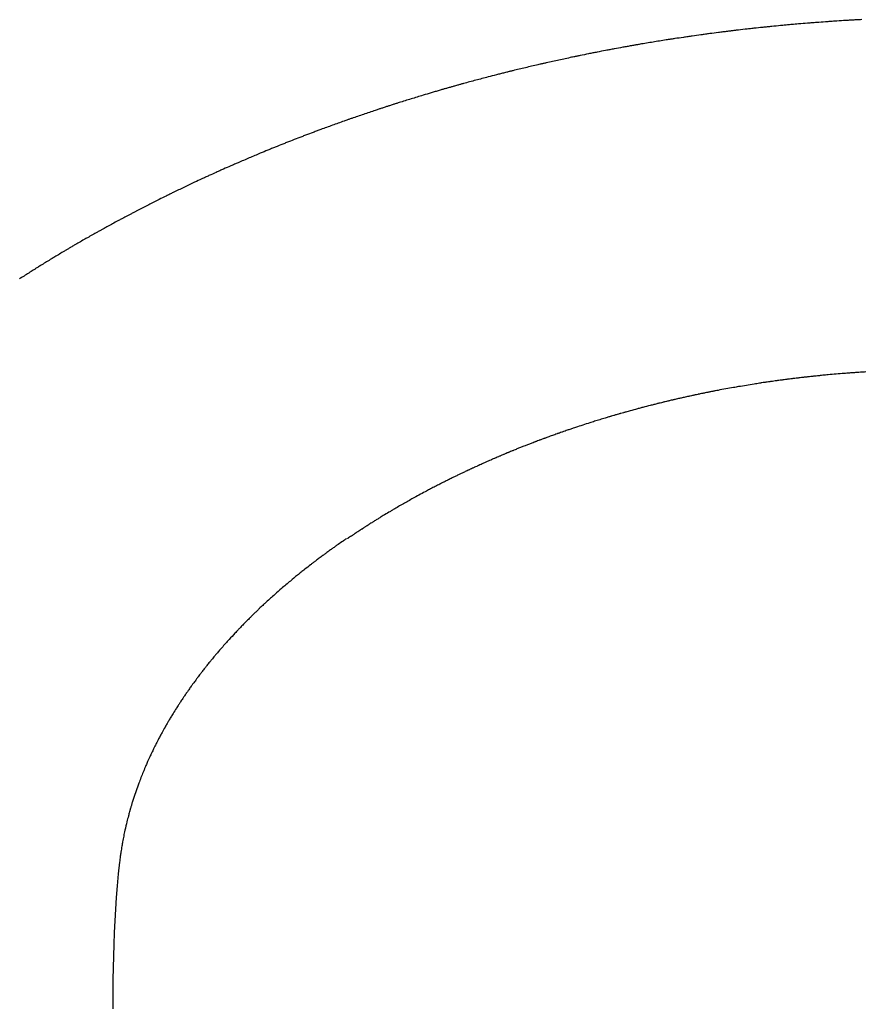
# Model space of a CAD drawing. Header units: millimetres. Extents: x 89860 to 502050, y -351975 to 882300.
# Drawn here: x 363012.168 to 363014.445, y -276683.94 to -276681.277 of the extents above; entities that cross this region are included whole.
import ezdxf

# ---------------------------------------------------------------- set-up
doc = ezdxf.new("R2010")
doc.units = ezdxf.units.MM
doc.header["$LTSCALE"] = 150
doc.layers.add('-----20 General Symbol', color=3, linetype='Continuous')
doc.layers.add('-----29 Cable Schedule', color=1, linetype='Continuous')

# ---------------------------------------------------------------- blocks, each defined once
blk = doc.blocks.new('A$C93139d4c')
at = {"layer": '-----20 General Symbol'}
for points, knots in [([(-30871.1508, -18762.5564), (-30871.1589, -18762.5569), (-30871.1671, -18762.5575), (-30871.1835, -18762.5585), (-30871.1916, -18762.559), (-30871.2161, -18762.5606), (-30871.2325, -18762.5616), (-30871.2488, -18762.5626)], [0, 0, 0, 0, 0.25, 0.25, 0.5, 0.5, 1, 1, 1, 1]), ([(-30871.1017, -18762.5541), (-30871.1057, -18762.5543), (-30871.1098, -18762.5545), (-30871.118, -18762.5549), (-30871.1221, -18762.555), (-30871.1303, -18762.5554), (-30871.1344, -18762.5556), (-30871.1426, -18762.556), (-30871.1467, -18762.5562), (-30871.1508, -18762.5564)], [0, 0, 0, 0, 0.25, 0.25, 0.5, 0.5, 0.75, 0.75, 1, 1, 1, 1]), ([(-30871.7818, -18762.6118), (-30871.7878, -18762.6126), (-30871.7937, -18762.6133), (-30871.8057, -18762.6147), (-30871.8117, -18762.6155), (-30871.8217, -18762.6167), (-30871.8256, -18762.6172), (-30871.8296, -18762.6176)], [0, 0, 0, 0, 0.375, 0.375, 0.75, 0.75, 1, 1, 1, 1]), ([(-30871.6857, -18762.601), (-30871.6937, -18762.6019), (-30871.7017, -18762.6028), (-30871.7177, -18762.6046), (-30871.7257, -18762.6055), (-30871.7497, -18762.6082), (-30871.7658, -18762.61), (-30871.7818, -18762.6118)], [0, 0, 0, 0, 0.25, 0.25, 0.5, 0.5, 1, 1, 1, 1]), ([(-30871.5893, -18762.591), (-30871.5973, -18762.5918), (-30871.6053, -18762.5926), (-30871.6214, -18762.5943), (-30871.6295, -18762.5951), (-30871.6536, -18762.5977), (-30871.6696, -18762.5993), (-30871.6857, -18762.601)], [0, 0, 0, 0, 0.25, 0.25, 0.5, 0.5, 1, 1, 1, 1]), ([(-30871.4925, -18762.5817), (-30871.5005, -18762.5824), (-30871.5086, -18762.5832), (-30871.5247, -18762.5848), (-30871.5328, -18762.5855), (-30871.557, -18762.5879), (-30871.5731, -18762.5894), (-30871.5893, -18762.591)], [0, 0, 0, 0, 0.25, 0.25, 0.5, 0.5, 1, 1, 1, 1]), ([(-30871.4439, -18762.5774), (-30871.45, -18762.5779), (-30871.4561, -18762.5785), (-30871.4682, -18762.5795), (-30871.4743, -18762.5801), (-30871.4844, -18762.5809), (-30871.4884, -18762.5813), (-30871.4925, -18762.5817)], [0, 0, 0, 0, 0.375, 0.375, 0.75, 0.75, 1, 1, 1, 1]), ([(-30871.3465, -18762.5696), (-30871.3547, -18762.5703), (-30871.3628, -18762.5709), (-30871.379, -18762.5722), (-30871.3871, -18762.5729), (-30871.4115, -18762.5748), (-30871.4277, -18762.5761), (-30871.4439, -18762.5774)], [0, 0, 0, 0, 0.25, 0.25, 0.5, 0.5, 1, 1, 1, 1]), ([(-30871.2488, -18762.5626), (-30871.257, -18762.5632), (-30871.2651, -18762.5638), (-30871.2814, -18762.565), (-30871.2895, -18762.5656), (-30871.314, -18762.5673), (-30871.3303, -18762.5685), (-30871.3465, -18762.5696)], [0, 0, 0, 0, 0.25, 0.25, 0.5, 0.5, 1, 1, 1, 1]), ([(-30872.1619, -18762.6643), (-30872.1737, -18762.6662), (-30872.1854, -18762.6682), (-30872.2089, -18762.672), (-30872.2206, -18762.6739), (-30872.2558, -18762.6797), (-30872.2793, -18762.6836), (-30872.3028, -18762.6874)], [0, 0, 0, 0, 0.25, 0.25, 0.5, 0.5, 1, 1, 1, 1]), ([(-30872.1148, -18762.657), (-30872.1207, -18762.6579), (-30872.1266, -18762.6588), (-30872.1383, -18762.6607), (-30872.1442, -18762.6616), (-30872.1541, -18762.6631), (-30872.158, -18762.6637), (-30872.1619, -18762.6643)], [0, 0, 0, 0, 0.375, 0.375, 0.75, 0.75, 1, 1, 1, 1]), ([(-30872.0201, -18762.6431), (-30872.028, -18762.6443), (-30872.0359, -18762.6454), (-30872.0517, -18762.6477), (-30872.0596, -18762.6489), (-30872.0832, -18762.6524), (-30872.099, -18762.6547), (-30872.1148, -18762.657)], [0, 0, 0, 0, 0.25, 0.25, 0.5, 0.5, 1, 1, 1, 1]), ([(-30871.9251, -18762.63), (-30871.933, -18762.6311), (-30871.9409, -18762.6322), (-30871.9568, -18762.6344), (-30871.9647, -18762.6355), (-30871.9885, -18762.6387), (-30872.0043, -18762.6409), (-30872.0201, -18762.6431)], [0, 0, 0, 0, 0.25, 0.25, 0.5, 0.5, 1, 1, 1, 1]), ([(-30871.8296, -18762.6176), (-30871.8376, -18762.6187), (-30871.8455, -18762.6197), (-30871.8615, -18762.6218), (-30871.8694, -18762.6228), (-30871.8933, -18762.6259), (-30871.9092, -18762.6279), (-30871.9251, -18762.63)], [0, 0, 0, 0, 0.25, 0.25, 0.5, 0.5, 1, 1, 1, 1]), ([(-30872.4426, -18762.7124), (-30872.4503, -18762.7139), (-30872.458, -18762.7154), (-30872.4735, -18762.7183), (-30872.4812, -18762.7198), (-30872.5044, -18762.7242), (-30872.5198, -18762.7272), (-30872.5353, -18762.7301)], [0, 0, 0, 0, 0.25, 0.25, 0.5, 0.5, 1, 1, 1, 1]), ([(-30872.3495, -18762.6955), (-30872.3573, -18762.6969), (-30872.365, -18762.6983), (-30872.3805, -18762.7012), (-30872.3883, -18762.7026), (-30872.4116, -18762.7068), (-30872.4271, -18762.7096), (-30872.4426, -18762.7124)], [0, 0, 0, 0, 0.25, 0.25, 0.5, 0.5, 1, 1, 1, 1]), ([(-30872.3028, -18762.6874), (-30872.3086, -18762.6884), (-30872.3145, -18762.6895), (-30872.3261, -18762.6915), (-30872.332, -18762.6925), (-30872.3417, -18762.6942), (-30872.3456, -18762.6948), (-30872.3495, -18762.6955)], [0, 0, 0, 0, 0.375, 0.375, 0.75, 0.75, 1, 1, 1, 1]), ([(-30872.6734, -18762.7582), (-30872.6848, -18762.7607), (-30872.6962, -18762.7631), (-30872.7191, -18762.7681), (-30872.7305, -18762.7706), (-30872.7648, -18762.7781), (-30872.7876, -18762.7831), (-30872.8104, -18762.7881)], [0, 0, 0, 0, 0.25, 0.25, 0.5, 0.5, 1, 1, 1, 1]), ([(-30872.6274, -18762.7486), (-30872.6332, -18762.7498), (-30872.6389, -18762.751), (-30872.6504, -18762.7534), (-30872.6562, -18762.7546), (-30872.6657, -18762.7566), (-30872.6696, -18762.7574), (-30872.6734, -18762.7582)], [0, 0, 0, 0, 0.375, 0.375, 0.75, 0.75, 1, 1, 1, 1]), ([(-30872.5353, -18762.7301), (-30872.543, -18762.7317), (-30872.5506, -18762.7332), (-30872.566, -18762.7363), (-30872.5737, -18762.7378), (-30872.5967, -18762.7424), (-30872.6121, -18762.7455), (-30872.6274, -18762.7486)], [0, 0, 0, 0, 0.25, 0.25, 0.5, 0.5, 1, 1, 1, 1]), ([(-30872.8559, -18762.7984), (-30872.8672, -18762.8011), (-30872.8785, -18762.8038), (-30872.901, -18762.8092), (-30872.9123, -18762.8118), (-30872.9462, -18762.8199), (-30872.9688, -18762.8253), (-30872.9914, -18762.8306)], [0, 0, 0, 0, 0.25, 0.25, 0.5, 0.5, 1, 1, 1, 1]), ([(-30872.8104, -18762.7881), (-30872.8161, -18762.7894), (-30872.8218, -18762.7907), (-30872.8331, -18762.7933), (-30872.8388, -18762.7946), (-30872.8483, -18762.7967), (-30872.8521, -18762.7976), (-30872.8559, -18762.7984)], [0, 0, 0, 0, 0.375, 0.375, 0.75, 0.75, 1, 1, 1, 1]), ([(-30873.1258, -18762.8647), (-30873.1369, -18762.8677), (-30873.148, -18762.8706), (-30873.1702, -18762.8765), (-30873.1813, -18762.8795), (-30873.2146, -18762.8884), (-30873.2368, -18762.8943), (-30873.259, -18762.9003)], [0, 0, 0, 0, 0.25, 0.25, 0.5, 0.5, 1, 1, 1, 1]), ([(-30873.0363, -18762.8417), (-30873.0438, -18762.8437), (-30873.0512, -18762.8456), (-30873.0661, -18762.8494), (-30873.0736, -18762.8513), (-30873.096, -18762.857), (-30873.1109, -18762.8609), (-30873.1258, -18762.8647)], [0, 0, 0, 0, 0.25, 0.25, 0.5, 0.5, 1, 1, 1, 1]), ([(-30872.9914, -18762.8306), (-30872.997, -18762.832), (-30873.0026, -18762.8334), (-30873.0138, -18762.8362), (-30873.0195, -18762.8376), (-30873.0288, -18762.8399), (-30873.0326, -18762.8408), (-30873.0363, -18762.8417)], [0, 0, 0, 0, 0.375, 0.375, 0.75, 0.75, 1, 1, 1, 1]), ([(-30873.3472, -18762.9251), (-30873.3526, -18762.9267), (-30873.3581, -18762.9283), (-30873.3691, -18762.9314), (-30873.3746, -18762.933), (-30873.3837, -18762.9356), (-30873.3874, -18762.9367), (-30873.391, -18762.9377)], [0, 0, 0, 0, 0.375, 0.375, 0.75, 0.75, 1, 1, 1, 1]), ([(-30873.3031, -18762.9129), (-30873.3086, -18762.9144), (-30873.3142, -18762.9159), (-30873.3252, -18762.919), (-30873.3307, -18762.9205), (-30873.3398, -18762.9231), (-30873.3435, -18762.9241), (-30873.3472, -18762.9251)], [0, 0, 0, 0, 0.375, 0.375, 0.75, 0.75, 1, 1, 1, 1]), ([(-30873.259, -18762.9003), (-30873.2645, -18762.9018), (-30873.27, -18762.9034), (-30873.2811, -18762.9066), (-30873.2866, -18762.9082), (-30873.2958, -18762.9108), (-30873.2995, -18762.9118), (-30873.3031, -18762.9129)], [0, 0, 0, 0, 0.375, 0.375, 0.75, 0.75, 1, 1, 1, 1]), ([(-30873.4784, -18762.9637), (-30873.4892, -18762.967), (-30873.5, -18762.9703), (-30873.5217, -18762.977), (-30873.5325, -18762.9803), (-30873.565, -18762.9903), (-30873.5867, -18762.997), (-30873.6083, -18763.0037)], [0, 0, 0, 0, 0.25, 0.25, 0.500001, 0.500001, 1, 1, 1, 1]), ([(-30873.391, -18762.9377), (-30873.3983, -18762.9399), (-30873.4056, -18762.942), (-30873.4201, -18762.9463), (-30873.4274, -18762.9485), (-30873.4493, -18762.955), (-30873.4638, -18762.9593), (-30873.4784, -18762.9637)], [0, 0, 0, 0, 0.25, 0.25, 0.5, 0.5, 1, 1, 1, 1]), ([(-30873.6942, -18763.0315), (-30873.6996, -18763.0333), (-30873.7049, -18763.035), (-30873.7156, -18763.0385), (-30873.7209, -18763.0403), (-30873.7298, -18763.0432), (-30873.7334, -18763.0444), (-30873.737, -18763.0456)], [0, 0, 0, 0, 0.375, 0.375, 0.75, 0.75, 1, 1, 1, 1]), ([(-30873.6514, -18763.0178), (-30873.6567, -18763.0195), (-30873.6621, -18763.0212), (-30873.6728, -18763.0246), (-30873.6782, -18763.0264), (-30873.6871, -18763.0292), (-30873.6907, -18763.0304), (-30873.6942, -18763.0315)], [0, 0, 0, 0, 0.375, 0.375, 0.75, 0.75, 1, 1, 1, 1]), ([(-30873.6083, -18763.0037), (-30873.6137, -18763.0055), (-30873.6191, -18763.0072), (-30873.6298, -18763.0107), (-30873.6352, -18763.0125), (-30873.6442, -18763.0154), (-30873.6478, -18763.0166), (-30873.6514, -18763.0178)], [0, 0, 0, 0, 0.375, 0.375, 0.75, 0.75, 1, 1, 1, 1]), ([(-30873.8643, -18763.0889), (-30873.8695, -18763.0908), (-30873.8748, -18763.0927), (-30873.8853, -18763.0964), (-30873.8906, -18763.0982), (-30873.8994, -18763.1013), (-30873.9029, -18763.1025), (-30873.9064, -18763.1038)], [0, 0, 0, 0, 0.375, 0.375, 0.75, 0.75, 1, 1, 1, 1]), ([(-30873.737, -18763.0456), (-30873.7476, -18763.0492), (-30873.7582, -18763.0528), (-30873.7794, -18763.06), (-30873.7901, -18763.0636), (-30873.8219, -18763.0745), (-30873.8431, -18763.0817), (-30873.8643, -18763.0889)], [0, 0, 0, 0, 0.250001, 0.250001, 0.500001, 0.500001, 1, 1, 1, 1]), ([(-30873.9064, -18763.1038), (-30873.9169, -18763.1076), (-30873.9274, -18763.1114), (-30873.9483, -18763.1189), (-30873.9588, -18763.1227), (-30873.9902, -18763.1341), (-30874.0111, -18763.1417), (-30874.032, -18763.1493)], [0, 0, 0, 0, 0.25, 0.25, 0.500001, 0.500001, 1, 1, 1, 1]), ([(-30874.1149, -18763.1805), (-30874.1217, -18763.1831), (-30874.1286, -18763.1858), (-30874.1423, -18763.1911), (-30874.1492, -18763.1937), (-30874.1697, -18763.2017), (-30874.1834, -18763.207), (-30874.1971, -18763.2123)], [0, 0, 0, 0, 0.25, 0.25, 0.5, 0.5, 1, 1, 1, 1]), ([(-30874.032, -18763.1493), (-30874.0389, -18763.1519), (-30874.0458, -18763.1545), (-30874.0596, -18763.1597), (-30874.0665, -18763.1623), (-30874.0873, -18763.1701), (-30874.1011, -18763.1753), (-30874.1149, -18763.1805)], [0, 0, 0, 0, 0.25, 0.25, 0.5, 0.5, 1, 1, 1, 1]), ([(-30874.2788, -18763.2449), (-30874.2855, -18763.2476), (-30874.2923, -18763.2504), (-30874.3058, -18763.2559), (-30874.3126, -18763.2587), (-30874.3329, -18763.267), (-30874.3463, -18763.2726), (-30874.3598, -18763.2782)], [0, 0, 0, 0, 0.25, 0.25, 0.5, 0.5, 1, 1, 1, 1]), ([(-30874.1971, -18763.2123), (-30874.204, -18763.215), (-30874.2108, -18763.2177), (-30874.2244, -18763.2231), (-30874.2312, -18763.2259), (-30874.2516, -18763.234), (-30874.2652, -18763.2394), (-30874.2788, -18763.2449)], [0, 0, 0, 0, 0.25, 0.25, 0.5, 0.5, 1, 1, 1, 1]), ([(-30874.3598, -18763.2782), (-30874.3699, -18763.2824), (-30874.3799, -18763.2867), (-30874.4, -18763.2951), (-30874.41, -18763.2994), (-30874.4401, -18763.3122), (-30874.4601, -18763.3207), (-30874.4801, -18763.3292)], [0, 0, 0, 0, 0.250001, 0.250001, 0.500001, 0.500001, 1, 1, 1, 1]), ([(-30874.4801, -18763.3292), (-30874.4867, -18763.3321), (-30874.4933, -18763.335), (-30874.5066, -18763.3408), (-30874.5132, -18763.3437), (-30874.533, -18763.3523), (-30874.5462, -18763.3581), (-30874.5594, -18763.3639)], [0, 0, 0, 0, 0.25, 0.25, 0.5, 0.5, 1, 1, 1, 1]), ([(-30874.6381, -18763.3994), (-30874.6446, -18763.4024), (-30874.6511, -18763.4054), (-30874.6641, -18763.4114), (-30874.6706, -18763.4145), (-30874.6902, -18763.4235), (-30874.7031, -18763.4295), (-30874.7161, -18763.4356)], [0, 0, 0, 0, 0.25, 0.25, 0.5, 0.5, 1, 1, 1, 1]), ([(-30874.5594, -18763.3639), (-30874.566, -18763.3669), (-30874.5726, -18763.3698), (-30874.5857, -18763.3757), (-30874.5923, -18763.3787), (-30874.6119, -18763.3875), (-30874.625, -18763.3935), (-30874.6381, -18763.3994)], [0, 0, 0, 0, 0.25, 0.25, 0.5, 0.5, 1, 1, 1, 1]), ([(-30874.7161, -18763.4356), (-30874.7258, -18763.4402), (-30874.7354, -18763.4448), (-30874.7548, -18763.454), (-30874.7644, -18763.4586), (-30874.7933, -18763.4724), (-30874.8126, -18763.4817), (-30874.8318, -18763.4909)], [0, 0, 0, 0, 0.250001, 0.250001, 0.500002, 0.500002, 1, 1, 1, 1]), ([(-30874.8318, -18763.4909), (-30874.8382, -18763.494), (-30874.8445, -18763.4972), (-30874.8573, -18763.5034), (-30874.8636, -18763.5066), (-30874.8827, -18763.5159), (-30874.8953, -18763.5222), (-30874.908, -18763.5285)], [0, 0, 0, 0, 0.25, 0.25, 0.5, 0.5, 1, 1, 1, 1]), ([(-30874.908, -18763.5285), (-30874.9175, -18763.5333), (-30874.9269, -18763.5381), (-30874.9458, -18763.5476), (-30874.9552, -18763.5524), (-30874.9835, -18763.5667), (-30875.0022, -18763.5763), (-30875.021, -18763.5859)], [0, 0, 0, 0, 0.250001, 0.250001, 0.500002, 0.500002, 1, 1, 1, 1]), ([(-30875.0584, -18763.6055), (-30875.0676, -18763.6104), (-30875.0768, -18763.6153), (-30875.0953, -18763.6252), (-30875.1045, -18763.6301), (-30875.12, -18763.6383), (-30875.1263, -18763.6415), (-30875.1324, -18763.6448)], [0, 0, 0, 0, 0.375007, 0.375007, 0.750006, 0.750006, 1, 1, 1, 1]), ([(-30875.021, -18763.5859), (-30875.0257, -18763.5884), (-30875.0304, -18763.5908), (-30875.0397, -18763.5957), (-30875.0444, -18763.5981), (-30875.0522, -18763.6022), (-30875.0553, -18763.6038), (-30875.0584, -18763.6055)], [0, 0, 0, 0, 0.375, 0.375, 0.75, 0.75, 1, 1, 1, 1]), ([(-30875.1324, -18763.6448), (-30875.1416, -18763.6498), (-30875.1507, -18763.6549), (-30875.169, -18763.6649), (-30875.1781, -18763.6699), (-30875.1934, -18763.6782), (-30875.1996, -18763.6816), (-30875.2057, -18763.6849)], [0, 0, 0, 0, 0.375007, 0.375007, 0.750006, 0.750006, 1, 1, 1, 1]), ([(-30875.2421, -18763.7051), (-30875.2511, -18763.7102), (-30875.2601, -18763.7153), (-30875.2781, -18763.7255), (-30875.2871, -18763.7306), (-30875.3022, -18763.7391), (-30875.3083, -18763.7425), (-30875.3143, -18763.7458)], [0, 0, 0, 0, 0.375005, 0.375005, 0.750004, 0.750004, 1, 1, 1, 1]), ([(-30875.2057, -18763.6849), (-30875.2103, -18763.6874), (-30875.2148, -18763.6899), (-30875.2239, -18763.695), (-30875.2285, -18763.6975), (-30875.236, -18763.7017), (-30875.2391, -18763.7034), (-30875.2421, -18763.7051)], [0, 0, 0, 0, 0.375, 0.375, 0.75, 0.75, 1, 1, 1, 1]), ([(-30875.3143, -18763.7458), (-30875.3232, -18763.751), (-30875.3321, -18763.7562), (-30875.3499, -18763.7666), (-30875.3588, -18763.7718), (-30875.3737, -18763.7804), (-30875.3797, -18763.7838), (-30875.3857, -18763.7873)], [0, 0, 0, 0, 0.375005, 0.375005, 0.750004, 0.750004, 1, 1, 1, 1]), ([(-30875.4211, -18763.8082), (-30875.4299, -18763.8135), (-30875.4386, -18763.8188), (-30875.4562, -18763.8293), (-30875.4649, -18763.8346), (-30875.4796, -18763.8433), (-30875.4855, -18763.8468), (-30875.4914, -18763.8503)], [0, 0, 0, 0, 0.375005, 0.375005, 0.750004, 0.750004, 1, 1, 1, 1]), ([(-30875.3857, -18763.7873), (-30875.3901, -18763.7899), (-30875.3946, -18763.7925), (-30875.4034, -18763.7977), (-30875.4078, -18763.8004), (-30875.4152, -18763.8047), (-30875.4182, -18763.8064), (-30875.4211, -18763.8082)], [0, 0, 0, 0, 0.375, 0.375, 0.75, 0.75, 1, 1, 1, 1]), ([(-30875.4914, -18763.8503), (-30875.5001, -18763.8557), (-30875.5087, -18763.8611), (-30875.526, -18763.8718), (-30875.5347, -18763.8772), (-30875.5492, -18763.8861), (-30875.5551, -18763.8896), (-30875.5609, -18763.8932)], [0, 0, 0, 0, 0.375004, 0.375004, 0.750003, 0.750003, 1, 1, 1, 1]), ([(-30875.5953, -18763.9147), (-30875.6038, -18763.9202), (-30875.6123, -18763.9257), (-30875.6293, -18763.9366), (-30875.6378, -18763.942), (-30875.6521, -18763.951), (-30875.6579, -18763.9546), (-30875.6636, -18763.9583)], [0, 0, 0, 0, 0.375005, 0.375005, 0.750004, 0.750004, 1, 1, 1, 1]), ([(-30875.5609, -18763.8932), (-30875.5652, -18763.8959), (-30875.5695, -18763.8986), (-30875.5781, -18763.904), (-30875.5824, -18763.9067), (-30875.5896, -18763.9111), (-30875.5924, -18763.9129), (-30875.5953, -18763.9147)], [0, 0, 0, 0, 0.375, 0.375, 0.75, 0.75, 1, 1, 1, 1]), ([(-30871.1677, -18764.4689), (-30871.1774, -18764.4697), (-30871.1871, -18764.4705), (-30871.2114, -18764.4725), (-30871.2259, -18764.4737), (-30871.255, -18764.4762), (-30871.2696, -18764.4774), (-30871.2841, -18764.4786)], [0, 0, 0, 0, 0.25, 0.25, 0.625, 0.625, 1, 1, 1, 1]), ([(-30871.1091, -18764.4648), (-30871.114, -18764.4652), (-30871.1189, -18764.4655), (-30871.1311, -18764.4664), (-30871.1384, -18764.4669), (-30871.153, -18764.4679), (-30871.1604, -18764.4684), (-30871.1677, -18764.4689)], [0, 0, 0, 0, 0.25, 0.25, 0.625, 0.625, 1, 1, 1, 1]), ([(-30871.0798, -18764.4632), (-30871.0847, -18764.4635), (-30871.0896, -18764.4637), (-30871.0994, -18764.4643), (-30871.1042, -18764.4646), (-30871.1091, -18764.4648)], [0, 0, 0, 0, 0.5, 0.5, 1, 1, 1, 1]), ([(-30871.6563, -18764.5243), (-30871.6657, -18764.5259), (-30871.6751, -18764.5274), (-30871.6985, -18764.5313), (-30871.7125, -18764.5336), (-30871.7406, -18764.5382), (-30871.7547, -18764.5405), (-30871.7687, -18764.5428)], [0, 0, 0, 0, 0.25, 0.25, 0.625, 0.625, 1, 1, 1, 1]), ([(-30871.628, -18764.5201), (-30871.6327, -18764.5208), (-30871.6375, -18764.5215), (-30871.6445, -18764.5226), (-30871.6469, -18764.5229), (-30871.6516, -18764.5236), (-30871.654, -18764.524), (-30871.6563, -18764.5243)], [0, 0, 0, 0, 0.5, 0.5, 0.75, 0.75, 1, 1, 1, 1]), ([(-30871.5997, -18764.5162), (-30871.6044, -18764.5169), (-30871.6091, -18764.5175), (-30871.6162, -18764.5185), (-30871.6186, -18764.5188), (-30871.6233, -18764.5194), (-30871.6257, -18764.5198), (-30871.628, -18764.5201)], [0, 0, 0, 0, 0.5, 0.5, 0.75, 0.75, 1, 1, 1, 1]), ([(-30871.5713, -18764.5119), (-30871.5761, -18764.5127), (-30871.5808, -18764.5134), (-30871.5879, -18764.5144), (-30871.5902, -18764.5148), (-30871.595, -18764.5155), (-30871.5973, -18764.5159), (-30871.5997, -18764.5162)], [0, 0, 0, 0, 0.5, 0.5, 0.75, 0.75, 1, 1, 1, 1]), ([(-30871.5429, -18764.5081), (-30871.5476, -18764.5087), (-30871.5524, -18764.5094), (-30871.5595, -18764.5103), (-30871.5619, -18764.5106), (-30871.5666, -18764.5113), (-30871.569, -18764.5116), (-30871.5713, -18764.5119)], [0, 0, 0, 0, 0.5, 0.5, 0.75, 0.75, 1, 1, 1, 1]), ([(-30871.5144, -18764.5045), (-30871.5191, -18764.5051), (-30871.5239, -18764.5057), (-30871.531, -18764.5066), (-30871.5334, -18764.5069), (-30871.5381, -18764.5075), (-30871.5405, -18764.5078), (-30871.5429, -18764.5081)], [0, 0, 0, 0, 0.5, 0.5, 0.75, 0.75, 1, 1, 1, 1]), ([(-30871.4858, -18764.5006), (-30871.4905, -18764.5013), (-30871.4953, -18764.5019), (-30871.5025, -18764.5029), (-30871.5048, -18764.5032), (-30871.5096, -18764.5039), (-30871.512, -18764.5042), (-30871.5144, -18764.5045)], [0, 0, 0, 0, 0.5, 0.5, 0.75, 0.75, 1, 1, 1, 1]), ([(-30871.4572, -18764.4971), (-30871.4619, -18764.4977), (-30871.4667, -18764.4983), (-30871.4739, -18764.4992), (-30871.4762, -18764.4995), (-30871.481, -18764.5001), (-30871.4834, -18764.5004), (-30871.4858, -18764.5006)], [0, 0, 0, 0, 0.5, 0.5, 0.75, 0.75, 1, 1, 1, 1]), ([(-30871.4285, -18764.494), (-30871.4333, -18764.4945), (-30871.438, -18764.495), (-30871.4452, -18764.4958), (-30871.4476, -18764.4961), (-30871.4524, -18764.4966), (-30871.4548, -18764.4969), (-30871.4572, -18764.4971)], [0, 0, 0, 0, 0.5, 0.5, 0.75, 0.75, 1, 1, 1, 1]), ([(-30871.3997, -18764.4905), (-30871.4045, -18764.491), (-30871.4093, -18764.4916), (-30871.4165, -18764.4925), (-30871.4189, -18764.4928), (-30871.4237, -18764.4934), (-30871.4261, -18764.4937), (-30871.4285, -18764.494)], [0, 0, 0, 0, 0.5, 0.5, 0.75, 0.75, 1, 1, 1, 1]), ([(-30871.3709, -18764.4873), (-30871.3757, -18764.4878), (-30871.3805, -18764.4884), (-30871.3877, -18764.4891), (-30871.3901, -18764.4894), (-30871.3949, -18764.4899), (-30871.3973, -18764.4902), (-30871.3997, -18764.4905)], [0, 0, 0, 0, 0.5, 0.5, 0.75, 0.75, 1, 1, 1, 1]), ([(-30871.342, -18764.4845), (-30871.3468, -18764.485), (-30871.3517, -18764.4854), (-30871.3589, -18764.4861), (-30871.3613, -18764.4864), (-30871.3661, -18764.4868), (-30871.3685, -18764.4871), (-30871.3709, -18764.4873)], [0, 0, 0, 0, 0.5, 0.5, 0.75, 0.75, 1, 1, 1, 1]), ([(-30871.3131, -18764.4814), (-30871.3179, -18764.4819), (-30871.3227, -18764.4824), (-30871.33, -18764.4832), (-30871.3324, -18764.4835), (-30871.3372, -18764.484), (-30871.3396, -18764.4843), (-30871.342, -18764.4845)], [0, 0, 0, 0, 0.5, 0.5, 0.75, 0.75, 1, 1, 1, 1]), ([(-30871.2841, -18764.4786), (-30871.289, -18764.479), (-30871.2938, -18764.4795), (-30871.301, -18764.4802), (-30871.3034, -18764.4804), (-30871.3083, -18764.4809), (-30871.3107, -18764.4811), (-30871.3131, -18764.4814)], [0, 0, 0, 0, 0.5, 0.5, 0.75, 0.75, 1, 1, 1, 1]), ([(-30871.9628, -18764.5792), (-30871.9674, -18764.5802), (-30871.972, -18764.5812), (-30871.9788, -18764.5826), (-30871.9811, -18764.5831), (-30871.9857, -18764.584), (-30871.988, -18764.5845), (-30871.9903, -18764.585)], [0, 0, 0, 0, 0.5, 0.5, 0.75, 0.75, 1, 1, 1, 1]), ([(-30871.9353, -18764.5739), (-30871.9399, -18764.5748), (-30871.9445, -18764.5757), (-30871.9514, -18764.577), (-30871.9537, -18764.5775), (-30871.9582, -18764.5784), (-30871.9605, -18764.5788), (-30871.9628, -18764.5792)], [0, 0, 0, 0, 0.5, 0.5, 0.75, 0.75, 1, 1, 1, 1]), ([(-30871.9077, -18764.5682), (-30871.9123, -18764.5691), (-30871.9169, -18764.5701), (-30871.9238, -18764.5715), (-30871.9261, -18764.572), (-30871.9307, -18764.5729), (-30871.933, -18764.5734), (-30871.9353, -18764.5739)], [0, 0, 0, 0, 0.5, 0.5, 0.75, 0.75, 1, 1, 1, 1]), ([(-30871.8801, -18764.5628), (-30871.8847, -18764.5637), (-30871.8893, -18764.5646), (-30871.8962, -18764.5659), (-30871.8985, -18764.5664), (-30871.9031, -18764.5673), (-30871.9054, -18764.5677), (-30871.9077, -18764.5682)], [0, 0, 0, 0, 0.5, 0.5, 0.75, 0.75, 1, 1, 1, 1]), ([(-30871.7687, -18764.5428), (-30871.778, -18764.5445), (-30871.7873, -18764.5462), (-30871.8105, -18764.5503), (-30871.8244, -18764.5528), (-30871.8522, -18764.5578), (-30871.8661, -18764.5603), (-30871.8801, -18764.5628)], [0, 0, 0, 0, 0.25, 0.25, 0.625, 0.625, 1, 1, 1, 1]), ([(-30872.2073, -18764.6348), (-30872.2139, -18764.6365), (-30872.2206, -18764.6382), (-30872.234, -18764.6416), (-30872.2406, -18764.6433), (-30872.2607, -18764.6484), (-30872.274, -18764.6518), (-30872.2873, -18764.6552)], [0, 0, 0, 0, 0.25, 0.25, 0.499999, 0.499999, 1, 1, 1, 1]), ([(-30872.1804, -18764.6283), (-30872.1849, -18764.6294), (-30872.1893, -18764.6305), (-30872.1961, -18764.6321), (-30872.1983, -18764.6326), (-30872.2028, -18764.6337), (-30872.205, -18764.6342), (-30872.2073, -18764.6348)], [0, 0, 0, 0, 0.5, 0.5, 0.75, 0.75, 1, 1, 1, 1]), ([(-30872.1535, -18764.6215), (-30872.1579, -18764.6226), (-30872.1624, -18764.6238), (-30872.1692, -18764.6255), (-30872.1714, -18764.626), (-30872.1759, -18764.6272), (-30872.1781, -18764.6277), (-30872.1804, -18764.6283)], [0, 0, 0, 0, 0.5, 0.5, 0.75, 0.75, 1, 1, 1, 1]), ([(-30872.1265, -18764.6154), (-30872.131, -18764.6164), (-30872.1355, -18764.6174), (-30872.1422, -18764.619), (-30872.1445, -18764.6195), (-30872.149, -18764.6205), (-30872.1512, -18764.621), (-30872.1535, -18764.6215)], [0, 0, 0, 0, 0.5, 0.5, 0.75, 0.75, 1, 1, 1, 1]), ([(-30872.0994, -18764.609), (-30872.1039, -18764.61), (-30872.1084, -18764.6111), (-30872.1152, -18764.6127), (-30872.1174, -18764.6133), (-30872.1219, -18764.6143), (-30872.1242, -18764.6149), (-30872.1265, -18764.6154)], [0, 0, 0, 0, 0.5, 0.5, 0.75, 0.75, 1, 1, 1, 1]), ([(-30872.045, -18764.5968), (-30872.0495, -18764.5978), (-30872.0541, -18764.5988), (-30872.0654, -18764.6013), (-30872.0722, -18764.6029), (-30872.0858, -18764.6059), (-30872.0926, -18764.6074), (-30872.0994, -18764.609)], [0, 0, 0, 0, 0.25, 0.25, 0.625, 0.625, 1, 1, 1, 1]), ([(-30872.0177, -18764.5911), (-30872.0222, -18764.592), (-30872.0268, -18764.593), (-30872.0336, -18764.5944), (-30872.0359, -18764.5949), (-30872.0404, -18764.5958), (-30872.0427, -18764.5963), (-30872.045, -18764.5968)], [0, 0, 0, 0, 0.5, 0.5, 0.75, 0.75, 1, 1, 1, 1]), ([(-30871.9903, -18764.585), (-30871.9948, -18764.586), (-30871.9994, -18764.587), (-30872.0062, -18764.5885), (-30872.0085, -18764.589), (-30872.0131, -18764.59), (-30872.0154, -18764.5906), (-30872.0177, -18764.5911)], [0, 0, 0, 0, 0.5, 0.5, 0.75, 0.75, 1, 1, 1, 1]), ([(-30872.393, -18764.6843), (-30872.3974, -18764.6855), (-30872.4018, -18764.6867), (-30872.4083, -18764.6885), (-30872.4105, -18764.6891), (-30872.4149, -18764.6903), (-30872.4171, -18764.6909), (-30872.4193, -18764.6915)], [0, 0, 0, 0, 0.5, 0.5, 0.75, 0.75, 1, 1, 1, 1]), ([(-30872.3667, -18764.6767), (-30872.3711, -18764.678), (-30872.3755, -18764.6793), (-30872.3821, -18764.6811), (-30872.3843, -18764.6818), (-30872.3886, -18764.683), (-30872.3908, -18764.6837), (-30872.393, -18764.6843)], [0, 0, 0, 0, 0.5, 0.5, 0.75, 0.75, 1, 1, 1, 1]), ([(-30872.2873, -18764.6552), (-30872.2939, -18764.657), (-30872.3006, -18764.6588), (-30872.3138, -18764.6624), (-30872.3204, -18764.6642), (-30872.3403, -18764.6695), (-30872.3535, -18764.6731), (-30872.3667, -18764.6767)], [0, 0, 0, 0, 0.25, 0.25, 0.499999, 0.499999, 1, 1, 1, 1]), ([(-30872.5491, -18764.7306), (-30872.5576, -18764.7333), (-30872.5662, -18764.7361), (-30872.5875, -18764.743), (-30872.6003, -18764.7471), (-30872.6259, -18764.7553), (-30872.6387, -18764.7595), (-30872.6514, -18764.7636)], [0, 0, 0, 0, 0.249999, 0.249999, 0.624999, 0.624999, 1, 1, 1, 1]), ([(-30872.4714, -18764.7069), (-30872.4779, -18764.7089), (-30872.4844, -18764.7108), (-30872.5006, -18764.7158), (-30872.5103, -18764.7187), (-30872.5297, -18764.7247), (-30872.5394, -18764.7276), (-30872.5491, -18764.7306)], [0, 0, 0, 0, 0.25, 0.25, 0.624999, 0.624999, 1, 1, 1, 1]), ([(-30872.4454, -18764.6994), (-30872.4497, -18764.7006), (-30872.4541, -18764.7019), (-30872.4606, -18764.7038), (-30872.4628, -18764.7044), (-30872.4671, -18764.7056), (-30872.4693, -18764.7063), (-30872.4714, -18764.7069)], [0, 0, 0, 0, 0.5, 0.5, 0.75, 0.75, 1, 1, 1, 1]), ([(-30872.4193, -18764.6915), (-30872.4236, -18764.6928), (-30872.428, -18764.6941), (-30872.4345, -18764.6961), (-30872.4367, -18764.6967), (-30872.441, -18764.698), (-30872.4432, -18764.6987), (-30872.4454, -18764.6994)], [0, 0, 0, 0, 0.5, 0.5, 0.75, 0.75, 1, 1, 1, 1]), ([(-30872.7272, -18764.7899), (-30872.7314, -18764.7913), (-30872.7356, -18764.7927), (-30872.7419, -18764.7949), (-30872.7439, -18764.7956), (-30872.7481, -18764.797), (-30872.7502, -18764.7978), (-30872.7523, -18764.7985)], [0, 0, 0, 0, 0.5, 0.5, 0.75, 0.75, 1, 1, 1, 1]), ([(-30872.702, -18764.7809), (-30872.7062, -18764.7824), (-30872.7104, -18764.7839), (-30872.7167, -18764.7861), (-30872.7188, -18764.7869), (-30872.723, -18764.7884), (-30872.7251, -18764.7891), (-30872.7272, -18764.7899)], [0, 0, 0, 0, 0.5, 0.5, 0.75, 0.75, 1, 1, 1, 1]), ([(-30872.6514, -18764.7636), (-30872.6557, -18764.7651), (-30872.6599, -18764.7665), (-30872.6704, -18764.7701), (-30872.6767, -18764.7722), (-30872.6894, -18764.7766), (-30872.6957, -18764.7787), (-30872.702, -18764.7809)], [0, 0, 0, 0, 0.25, 0.25, 0.625, 0.625, 1, 1, 1, 1]), ([(-30872.8763, -18764.8444), (-30872.8804, -18764.846), (-30872.8845, -18764.8475), (-30872.8947, -18764.8514), (-30872.9008, -18764.8537), (-30872.9131, -18764.8584), (-30872.9192, -18764.8607), (-30872.9253, -18764.8631)], [0, 0, 0, 0, 0.249999, 0.249999, 0.624999, 0.624999, 1, 1, 1, 1]), ([(-30872.8517, -18764.8347), (-30872.8558, -18764.8363), (-30872.8599, -18764.838), (-30872.8661, -18764.8404), (-30872.8681, -18764.8412), (-30872.8722, -18764.8428), (-30872.8743, -18764.8436), (-30872.8763, -18764.8444)], [0, 0, 0, 0, 0.5, 0.5, 0.75, 0.75, 1, 1, 1, 1]), ([(-30872.827, -18764.8258), (-30872.8311, -18764.8273), (-30872.8353, -18764.8288), (-30872.8414, -18764.831), (-30872.8435, -18764.8317), (-30872.8476, -18764.8332), (-30872.8497, -18764.834), (-30872.8517, -18764.8347)], [0, 0, 0, 0, 0.5, 0.5, 0.75, 0.75, 1, 1, 1, 1]), ([(-30872.8022, -18764.8164), (-30872.8064, -18764.818), (-30872.8105, -18764.8195), (-30872.8167, -18764.8219), (-30872.8187, -18764.8226), (-30872.8229, -18764.8242), (-30872.8249, -18764.825), (-30872.827, -18764.8258)], [0, 0, 0, 0, 0.5, 0.5, 0.75, 0.75, 1, 1, 1, 1]), ([(-30872.7523, -18764.7985), (-30872.7606, -18764.8015), (-30872.769, -18764.8045), (-30872.7814, -18764.8089), (-30872.7856, -18764.8104), (-30872.7939, -18764.8134), (-30872.7981, -18764.8149), (-30872.8022, -18764.8164)], [0, 0, 0, 0, 0.5, 0.5, 0.75, 0.75, 1, 1, 1, 1]), ([(-30873.022, -18764.9022), (-30873.026, -18764.9039), (-30873.03, -18764.9055), (-30873.036, -18764.908), (-30873.038, -18764.9089), (-30873.042, -18764.9106), (-30873.044, -18764.9114), (-30873.046, -18764.9122)], [0, 0, 0, 0, 0.5, 0.5, 0.75, 0.75, 1, 1, 1, 1]), ([(-30872.9981, -18764.8925), (-30873.0021, -18764.8941), (-30873.0061, -18764.8957), (-30873.0121, -18764.8982), (-30873.0141, -18764.899), (-30873.018, -18764.9006), (-30873.02, -18764.9014), (-30873.022, -18764.9022)], [0, 0, 0, 0, 0.5, 0.5, 0.75, 0.75, 1, 1, 1, 1]), ([(-30872.9739, -18764.8825), (-30872.9779, -18764.8841), (-30872.9819, -18764.8858), (-30872.988, -18764.8883), (-30872.99, -18764.8892), (-30872.994, -18764.8908), (-30872.996, -18764.8917), (-30872.9981, -18764.8925)], [0, 0, 0, 0, 0.5, 0.5, 0.75, 0.75, 1, 1, 1, 1]), ([(-30872.9253, -18764.8631), (-30872.9293, -18764.8647), (-30872.9334, -18764.8663), (-30872.9435, -18764.8703), (-30872.9496, -18764.8728), (-30872.9618, -18764.8776), (-30872.9678, -18764.88), (-30872.9739, -18764.8825)], [0, 0, 0, 0, 0.249999, 0.249999, 0.624999, 0.624999, 1, 1, 1, 1]), ([(-30873.0936, -18764.9327), (-30873.0995, -18764.9353), (-30873.1054, -18764.9379), (-30873.1202, -18764.9443), (-30873.129, -18764.9482), (-30873.1466, -18764.956), (-30873.1554, -18764.96), (-30873.1642, -18764.9639)], [0, 0, 0, 0, 0.249999, 0.249999, 0.624998, 0.624998, 1, 1, 1, 1]), ([(-30873.0699, -18764.9226), (-30873.0738, -18764.9243), (-30873.0778, -18764.926), (-30873.0837, -18764.9285), (-30873.0857, -18764.9293), (-30873.0897, -18764.931), (-30873.0916, -18764.9318), (-30873.0936, -18764.9327)], [0, 0, 0, 0, 0.5, 0.5, 0.75, 0.75, 1, 1, 1, 1]), ([(-30873.046, -18764.9122), (-30873.05, -18764.914), (-30873.054, -18764.9157), (-30873.0599, -18764.9183), (-30873.0619, -18764.9192), (-30873.0659, -18764.9209), (-30873.0679, -18764.9218), (-30873.0699, -18764.9226)], [0, 0, 0, 0, 0.5, 0.5, 0.75, 0.75, 1, 1, 1, 1]), ([(-30873.2339, -18764.9961), (-30873.2377, -18764.9979), (-30873.2416, -18764.9997), (-30873.2511, -18765.0041), (-30873.2569, -18765.0068), (-30873.2684, -18765.0122), (-30873.2741, -18765.0149), (-30873.2798, -18765.0176)], [0, 0, 0, 0, 0.249999, 0.249999, 0.624999, 0.624999, 1, 1, 1, 1]), ([(-30873.2108, -18764.985), (-30873.2147, -18764.9868), (-30873.2185, -18764.9887), (-30873.2243, -18764.9915), (-30873.2262, -18764.9924), (-30873.23, -18764.9943), (-30873.232, -18764.9952), (-30873.2339, -18764.9961)], [0, 0, 0, 0, 0.5, 0.5, 0.75, 0.75, 1, 1, 1, 1]), ([(-30873.1875, -18764.9746), (-30873.1914, -18764.9763), (-30873.1953, -18764.9781), (-30873.2011, -18764.9807), (-30873.2031, -18764.9815), (-30873.2069, -18764.9833), (-30873.2089, -18764.9841), (-30873.2108, -18764.985)], [0, 0, 0, 0, 0.5, 0.5, 0.75, 0.75, 1, 1, 1, 1]), ([(-30873.1642, -18764.9639), (-30873.1681, -18764.9657), (-30873.172, -18764.9674), (-30873.1778, -18764.9701), (-30873.1798, -18764.971), (-30873.1837, -18764.9728), (-30873.1856, -18764.9737), (-30873.1875, -18764.9746)], [0, 0, 0, 0, 0.5, 0.5, 0.75, 0.75, 1, 1, 1, 1]), ([(-30873.3704, -18765.0623), (-30873.376, -18765.0652), (-30873.3816, -18765.068), (-30873.3956, -18765.0751), (-30873.4039, -18765.0794), (-30873.4206, -18765.088), (-30873.4289, -18765.0923), (-30873.4372, -18765.0966)], [0, 0, 0, 0, 0.249998, 0.249998, 0.624998, 0.624998, 1, 1, 1, 1]), ([(-30873.348, -18765.0512), (-30873.3517, -18765.0531), (-30873.3554, -18765.0549), (-30873.3611, -18765.0577), (-30873.3629, -18765.0586), (-30873.3667, -18765.0605), (-30873.3686, -18765.0614), (-30873.3704, -18765.0623)], [0, 0, 0, 0, 0.5, 0.5, 0.75, 0.75, 1, 1, 1, 1]), ([(-30873.3254, -18765.0398), (-30873.3291, -18765.0417), (-30873.3329, -18765.0436), (-30873.3386, -18765.0465), (-30873.3404, -18765.0474), (-30873.3442, -18765.0493), (-30873.3461, -18765.0503), (-30873.348, -18765.0512)], [0, 0, 0, 0, 0.5, 0.5, 0.75, 0.75, 1, 1, 1, 1]), ([(-30873.2798, -18765.0176), (-30873.2836, -18765.0194), (-30873.2874, -18765.0213), (-30873.2969, -18765.0259), (-30873.3026, -18765.0287), (-30873.314, -18765.0342), (-30873.3197, -18765.037), (-30873.3254, -18765.0398)], [0, 0, 0, 0, 0.25, 0.25, 0.625, 0.625, 1, 1, 1, 1]), ([(-30873.4372, -18765.0966), (-30873.4446, -18765.1006), (-30873.4519, -18765.1045), (-30873.4701, -18765.1143), (-30873.4811, -18765.1202), (-30873.503, -18765.132), (-30873.5138, -18765.1379), (-30873.5247, -18765.1438)], [0, 0, 0, 0, 0.249997, 0.249997, 0.624996, 0.624996, 1, 1, 1, 1]), ([(-30873.5247, -18765.1438), (-30873.5337, -18765.1488), (-30873.5426, -18765.1539), (-30873.5605, -18765.1639), (-30873.5694, -18765.169), (-30873.5961, -18765.1842), (-30873.6138, -18765.1943), (-30873.6315, -18765.2045)], [0, 0, 0, 0, 0.249994, 0.249994, 0.499989, 0.499989, 1, 1, 1, 1]), ([(-30873.6315, -18765.2045), (-30873.6368, -18765.2076), (-30873.642, -18765.2107), (-30873.6525, -18765.2169), (-30873.6577, -18765.22), (-30873.6734, -18765.2294), (-30873.6838, -18765.2356), (-30873.6942, -18765.2419)], [0, 0, 0, 0, 0.249998, 0.249998, 0.499996, 0.499996, 1, 1, 1, 1]), ([(-30873.7354, -18765.2675), (-30873.7388, -18765.2696), (-30873.7422, -18765.2717), (-30873.7473, -18765.2748), (-30873.7491, -18765.2758), (-30873.7525, -18765.2779), (-30873.7542, -18765.279), (-30873.7559, -18765.28)], [0, 0, 0, 0, 0.5, 0.5, 0.75, 0.75, 1, 1, 1, 1]), ([(-30873.6942, -18765.2419), (-30873.6977, -18765.244), (-30873.7011, -18765.2462), (-30873.7097, -18765.2515), (-30873.7149, -18765.2547), (-30873.7252, -18765.2611), (-30873.7303, -18765.2643), (-30873.7354, -18765.2675)], [0, 0, 0, 0, 0.249999, 0.249999, 0.624999, 0.624999, 1, 1, 1, 1]), ([(-30873.8163, -18765.3191), (-30873.8197, -18765.3213), (-30873.823, -18765.3234), (-30873.828, -18765.3266), (-30873.8296, -18765.3277), (-30873.8329, -18765.3298), (-30873.8346, -18765.3309), (-30873.8363, -18765.3319)], [0, 0, 0, 0, 0.5, 0.5, 0.75, 0.75, 1, 1, 1, 1]), ([(-30873.7963, -18765.306), (-30873.7997, -18765.3082), (-30873.803, -18765.3104), (-30873.808, -18765.3137), (-30873.8097, -18765.3148), (-30873.813, -18765.317), (-30873.8147, -18765.3181), (-30873.8163, -18765.3191)], [0, 0, 0, 0, 0.5, 0.5, 0.75, 0.75, 1, 1, 1, 1]), ([(-30873.7761, -18765.2932), (-30873.7795, -18765.2953), (-30873.7828, -18765.2974), (-30873.7879, -18765.3006), (-30873.7896, -18765.3017), (-30873.7929, -18765.3039), (-30873.7946, -18765.3049), (-30873.7963, -18765.306)], [0, 0, 0, 0, 0.5, 0.5, 0.75, 0.75, 1, 1, 1, 1]), ([(-30873.7559, -18765.28), (-30873.7592, -18765.2822), (-30873.7626, -18765.2844), (-30873.7677, -18765.2877), (-30873.7694, -18765.2888), (-30873.7727, -18765.291), (-30873.7744, -18765.2921), (-30873.7761, -18765.2932)], [0, 0, 0, 0, 0.5, 0.5, 0.75, 0.75, 1, 1, 1, 1]), ([(-30873.8995, -18765.3711), (-30873.9027, -18765.3733), (-30873.9059, -18765.3755), (-30873.9108, -18765.3788), (-30873.9124, -18765.3799), (-30873.9156, -18765.3821), (-30873.9172, -18765.3832), (-30873.9188, -18765.3843)], [0, 0, 0, 0, 0.5, 0.5, 0.75, 0.75, 1, 1, 1, 1]), ([(-30873.8935, -18765.3669), (-30873.8935, -18765.3669), (-30873.8936, -18765.367), (-30873.8937, -18765.3671), (-30873.8938, -18765.3671), (-30873.8941, -18765.3673), (-30873.8943, -18765.3675), (-30873.895, -18765.368), (-30873.8955, -18765.3683), (-30873.8972, -18765.3695), (-30873.8983, -18765.3703), (-30873.8995, -18765.3711)], [0, 0, 0, 0, 0.019646, 0.019646, 0.065426, 0.065426, 0.172106, 0.172106, 0.420702, 0.420702, 1, 1, 1, 1]), ([(-30873.8561, -18765.3455), (-30873.8628, -18765.35), (-30873.8696, -18765.3544), (-30873.8796, -18765.3612), (-30873.883, -18765.3635), (-30873.8867, -18765.366), (-30873.8871, -18765.3662), (-30873.8875, -18765.3665), (-30873.8875, -18765.3665), (-30873.8876, -18765.3666), (-30873.8877, -18765.3666), (-30873.8877, -18765.3667)], [0, 0, 0, 0, 0.637111, 0.637111, 0.955488, 0.955488, 0.990367, 0.990367, 0.997065, 0.997065, 1, 1, 1, 1]), ([(-30873.8363, -18765.3319), (-30873.8396, -18765.3342), (-30873.8429, -18765.3364), (-30873.8478, -18765.3398), (-30873.8495, -18765.341), (-30873.8528, -18765.3432), (-30873.8544, -18765.3443), (-30873.8561, -18765.3455)], [0, 0, 0, 0, 0.5, 0.5, 0.75, 0.75, 1, 1, 1, 1]), ([(-30873.9761, -18765.4247), (-30873.9789, -18765.4268), (-30873.9817, -18765.4288), (-30873.9862, -18765.4322), (-30873.988, -18765.4334), (-30873.9914, -18765.436), (-30873.9932, -18765.4373), (-30873.9949, -18765.4385)], [0, 0, 0, 0, 0.447465, 0.447465, 0.723732, 0.723732, 1, 1, 1, 1]), ([(-30873.9188, -18765.3843), (-30873.9274, -18765.3903), (-30873.936, -18765.3964), (-30873.9499, -18765.4061), (-30873.9551, -18765.4098), (-30873.9656, -18765.4173), (-30873.9708, -18765.421), (-30873.9761, -18765.4247)], [0, 0, 0, 0, 0.448976, 0.448976, 0.724487, 0.724487, 1, 1, 1, 1]), ([(-30874.0507, -18765.4796), (-30874.0534, -18765.4817), (-30874.0561, -18765.4838), (-30874.0605, -18765.4873), (-30874.0622, -18765.4886), (-30874.0656, -18765.4912), (-30874.0673, -18765.4925), (-30874.069, -18765.4938)], [0, 0, 0, 0, 0.445437, 0.445437, 0.722718, 0.722718, 1, 1, 1, 1]), ([(-30874.0136, -18765.452), (-30874.0192, -18765.4561), (-30874.0247, -18765.4602), (-30874.0336, -18765.4669), (-30874.0371, -18765.4694), (-30874.0439, -18765.4745), (-30874.0473, -18765.4771), (-30874.0507, -18765.4796)], [0, 0, 0, 0, 0.446906, 0.446906, 0.723453, 0.723453, 1, 1, 1, 1]), ([(-30873.9949, -18765.4385), (-30873.9977, -18765.4406), (-30874.0005, -18765.4426), (-30874.005, -18765.4458), (-30874.0068, -18765.4471), (-30874.0102, -18765.4495), (-30874.0119, -18765.4508), (-30874.0136, -18765.452)], [0, 0, 0, 0, 0.448318, 0.448318, 0.724159, 0.724159, 1, 1, 1, 1]), ([(-30874.0872, -18765.5076), (-30874.0979, -18765.516), (-30874.1086, -18765.5243), (-30874.1258, -18765.5379), (-30874.1324, -18765.5432), (-30874.1455, -18765.5537), (-30874.1521, -18765.5589), (-30874.1587, -18765.5642)], [0, 0, 0, 0, 0.444723, 0.444723, 0.72236, 0.72236, 1, 1, 1, 1]), ([(-30874.069, -18765.4938), (-30874.0717, -18765.4959), (-30874.0744, -18765.4979), (-30874.0788, -18765.5012), (-30874.0805, -18765.5025), (-30874.0838, -18765.5051), (-30874.0855, -18765.5063), (-30874.0872, -18765.5076)], [0, 0, 0, 0, 0.446343, 0.446343, 0.723172, 0.723172, 1, 1, 1, 1]), ([(-30874.1587, -18765.5642), (-30874.1715, -18765.5748), (-30874.1844, -18765.5855), (-30874.2052, -18765.6028), (-30874.2131, -18765.6096), (-30874.2291, -18765.623), (-30874.237, -18765.6298), (-30874.2449, -18765.6365)], [0, 0, 0, 0, 0.442691, 0.442691, 0.721341, 0.721341, 1, 1, 1, 1]), ([(-30874.2449, -18765.6365), (-30874.2572, -18765.6474), (-30874.2695, -18765.6582), (-30874.2894, -18765.676), (-30874.2971, -18765.6829), (-30874.3125, -18765.6967), (-30874.3201, -18765.7036), (-30874.3277, -18765.7105)], [0, 0, 0, 0, 0.44065, 0.44065, 0.720321, 0.720321, 1, 1, 1, 1]), ([(-30874.3599, -18765.7404), (-30874.3622, -18765.7427), (-30874.3645, -18765.7449), (-30874.3683, -18765.7485), (-30874.3698, -18765.7499), (-30874.3728, -18765.7527), (-30874.3743, -18765.7541), (-30874.3758, -18765.7556)], [0, 0, 0, 0, 0.438716, 0.438716, 0.719358, 0.719358, 1, 1, 1, 1]), ([(-30874.3277, -18765.7105), (-30874.3324, -18765.7149), (-30874.3371, -18765.7193), (-30874.3448, -18765.7265), (-30874.3478, -18765.7293), (-30874.3538, -18765.7349), (-30874.3569, -18765.7377), (-30874.3599, -18765.7404)], [0, 0, 0, 0, 0.439391, 0.439391, 0.719695, 0.719695, 1, 1, 1, 1]), ([(-30874.4071, -18765.7861), (-30874.4115, -18765.7906), (-30874.4159, -18765.7951), (-30874.4232, -18765.8024), (-30874.4262, -18765.8053), (-30874.4319, -18765.811), (-30874.4348, -18765.8138), (-30874.4377, -18765.8167)], [0, 0, 0, 0, 0.437427, 0.437427, 0.718713, 0.718713, 1, 1, 1, 1]), ([(-30874.3914, -18765.771), (-30874.3937, -18765.7732), (-30874.396, -18765.7755), (-30874.3998, -18765.7791), (-30874.4012, -18765.7805), (-30874.4041, -18765.7833), (-30874.4056, -18765.7847), (-30874.4071, -18765.7861)], [0, 0, 0, 0, 0.438242, 0.438242, 0.719121, 0.719121, 1, 1, 1, 1]), ([(-30874.3758, -18765.7556), (-30874.3781, -18765.7578), (-30874.3803, -18765.7601), (-30874.3841, -18765.7638), (-30874.3856, -18765.7652), (-30874.3885, -18765.7681), (-30874.39, -18765.7696), (-30874.3914, -18765.771)], [0, 0, 0, 0, 0.437597, 0.437597, 0.718798, 0.718798, 1, 1, 1, 1]), ([(-30874.4679, -18765.8476), (-30874.4722, -18765.8521), (-30874.4764, -18765.8566), (-30874.4834, -18765.8641), (-30874.4862, -18765.867), (-30874.4918, -18765.8729), (-30874.4946, -18765.8758), (-30874.4974, -18765.8788)], [0, 0, 0, 0, 0.435839, 0.435839, 0.71792, 0.71792, 1, 1, 1, 1]), ([(-30874.4377, -18765.8167), (-30874.4421, -18765.8212), (-30874.4466, -18765.8257), (-30874.4538, -18765.833), (-30874.4566, -18765.836), (-30874.4622, -18765.8418), (-30874.4651, -18765.8447), (-30874.4679, -18765.8476)], [0, 0, 0, 0, 0.436657, 0.436657, 0.718328, 0.718328, 1, 1, 1, 1]), ([(-30874.4974, -18765.8788), (-30874.5079, -18765.8901), (-30874.5184, -18765.9015), (-30874.5355, -18765.9203), (-30874.5421, -18765.9278), (-30874.5555, -18765.9426), (-30874.5621, -18765.9501), (-30874.5687, -18765.9575)], [0, 0, 0, 0, 0.434709, 0.434709, 0.71735, 0.71735, 1, 1, 1, 1]), ([(-30874.5687, -18765.9575), (-30874.5726, -18765.9621), (-30874.5765, -18765.9667), (-30874.583, -18765.9743), (-30874.5856, -18765.9773), (-30874.5908, -18765.9833), (-30874.5934, -18765.9863), (-30874.596, -18765.9893)], [0, 0, 0, 0, 0.433578, 0.433578, 0.716789, 0.716789, 1, 1, 1, 1]), ([(-30874.596, -18765.9893), (-30874.5999, -18765.9939), (-30874.6039, -18765.9985), (-30874.6103, -18766.0062), (-30874.6128, -18766.0093), (-30874.6178, -18766.0153), (-30874.6203, -18766.0184), (-30874.6229, -18766.0214)], [0, 0, 0, 0, 0.432903, 0.432903, 0.716451, 0.716451, 1, 1, 1, 1]), ([(-30874.6491, -18766.0539), (-30874.6527, -18766.0585), (-30874.6564, -18766.0632), (-30874.6625, -18766.0709), (-30874.6649, -18766.074), (-30874.6698, -18766.0801), (-30874.6722, -18766.0832), (-30874.6746, -18766.0863)], [0, 0, 0, 0, 0.431749, 0.431749, 0.715875, 0.715875, 1, 1, 1, 1]), ([(-30874.6229, -18766.0214), (-30874.6266, -18766.0261), (-30874.6304, -18766.0308), (-30874.6366, -18766.0385), (-30874.6391, -18766.0416), (-30874.6441, -18766.0477), (-30874.6466, -18766.0508), (-30874.6491, -18766.0539)], [0, 0, 0, 0, 0.43219, 0.43219, 0.716095, 0.716095, 1, 1, 1, 1]), ([(-30874.6996, -18766.119), (-30874.7031, -18766.1237), (-30874.7065, -18766.1285), (-30874.7123, -18766.1364), (-30874.7146, -18766.1395), (-30874.7193, -18766.1458), (-30874.7216, -18766.1489), (-30874.7239, -18766.152)], [0, 0, 0, 0, 0.430482, 0.430482, 0.715241, 0.715241, 1, 1, 1, 1]), ([(-30874.6746, -18766.0863), (-30874.6782, -18766.091), (-30874.6819, -18766.0956), (-30874.6878, -18766.1034), (-30874.6902, -18766.1066), (-30874.6949, -18766.1128), (-30874.6972, -18766.1159), (-30874.6996, -18766.119)], [0, 0, 0, 0, 0.431107, 0.431107, 0.715553, 0.715553, 1, 1, 1, 1]), ([(-30874.7239, -18766.152), (-30874.7273, -18766.1568), (-30874.7306, -18766.1615), (-30874.7363, -18766.1694), (-30874.7385, -18766.1725), (-30874.7431, -18766.1788), (-30874.7453, -18766.1819), (-30874.7476, -18766.185)], [0, 0, 0, 0, 0.430042, 0.430042, 0.715021, 0.715021, 1, 1, 1, 1]), ([(-30874.7706, -18766.2184), (-30874.7738, -18766.2232), (-30874.777, -18766.228), (-30874.7823, -18766.236), (-30874.7844, -18766.2392), (-30874.7887, -18766.2456), (-30874.7908, -18766.2488), (-30874.793, -18766.252)], [0, 0, 0, 0, 0.42887, 0.42887, 0.714435, 0.714435, 1, 1, 1, 1]), ([(-30874.7476, -18766.185), (-30874.7509, -18766.1898), (-30874.7542, -18766.1946), (-30874.7597, -18766.2025), (-30874.7619, -18766.2057), (-30874.7663, -18766.212), (-30874.7684, -18766.2152), (-30874.7706, -18766.2184)], [0, 0, 0, 0, 0.429468, 0.429468, 0.714734, 0.714734, 1, 1, 1, 1]), ([(-30874.8147, -18766.2856), (-30874.8207, -18766.2952), (-30874.8267, -18766.3049), (-30874.8367, -18766.321), (-30874.8406, -18766.3275), (-30874.8484, -18766.3404), (-30874.8522, -18766.3469), (-30874.8561, -18766.3534)], [0, 0, 0, 0, 0.42782, 0.42782, 0.713903, 0.713903, 1, 1, 1, 1]), ([(-30874.793, -18766.252), (-30874.7961, -18766.2568), (-30874.7992, -18766.2616), (-30874.8043, -18766.2696), (-30874.8064, -18766.2728), (-30874.8105, -18766.2792), (-30874.8126, -18766.2824), (-30874.8147, -18766.2856)], [0, 0, 0, 0, 0.428513, 0.428513, 0.714257, 0.714257, 1, 1, 1, 1]), ([(-30874.8758, -18766.3876), (-30874.8812, -18766.3974), (-30874.8867, -18766.4072), (-30874.8957, -18766.4235), (-30874.8992, -18766.4301), (-30874.9062, -18766.4433), (-30874.9097, -18766.4499), (-30874.9132, -18766.4565)], [0, 0, 0, 0, 0.426563, 0.426563, 0.713277, 0.713277, 1, 1, 1, 1]), ([(-30874.8561, -18766.3534), (-30874.8589, -18766.3583), (-30874.8617, -18766.3631), (-30874.8664, -18766.3713), (-30874.8683, -18766.3745), (-30874.872, -18766.381), (-30874.8739, -18766.3843), (-30874.8758, -18766.3876)], [0, 0, 0, 0, 0.427129, 0.427129, 0.713564, 0.713564, 1, 1, 1, 1]), ([(-30874.9308, -18766.4913), (-30874.9333, -18766.4963), (-30874.9357, -18766.5012), (-30874.9397, -18766.5094), (-30874.9413, -18766.5128), (-30874.9446, -18766.5194), (-30874.9462, -18766.5227), (-30874.9478, -18766.5261)], [0, 0, 0, 0, 0.425689, 0.425689, 0.712845, 0.712845, 1, 1, 1, 1]), ([(-30874.9132, -18766.4565), (-30874.9157, -18766.4615), (-30874.9182, -18766.4664), (-30874.9224, -18766.4747), (-30874.9241, -18766.478), (-30874.9275, -18766.4847), (-30874.9292, -18766.488), (-30874.9308, -18766.4913)], [0, 0, 0, 0, 0.425966, 0.425966, 0.712983, 0.712983, 1, 1, 1, 1]), ([(-30874.9478, -18766.5261), (-30874.9513, -18766.5335), (-30874.9548, -18766.5409), (-30874.9606, -18766.5534), (-30874.9629, -18766.5585), (-30874.9674, -18766.5685), (-30874.9697, -18766.5736), (-30874.9719, -18766.5786)], [0, 0, 0, 0, 0.425267, 0.425267, 0.712632, 0.712632, 1, 1, 1, 1]), ([(-30874.9719, -18766.5786), (-30874.9751, -18766.5861), (-30874.9784, -18766.5936), (-30874.9838, -18766.6061), (-30874.986, -18766.6111), (-30874.9902, -18766.6213), (-30874.9924, -18766.6263), (-30874.9945, -18766.6314)], [0, 0, 0, 0, 0.424867, 0.424867, 0.712432, 0.712432, 1, 1, 1, 1]), ([(-30874.9945, -18766.6314), (-30875.0025, -18766.6515), (-30875.0104, -18766.6717), (-30875.0231, -18766.7055), (-30875.0281, -18766.7191), (-30875.0376, -18766.7465), (-30875.0421, -18766.7602), (-30875.0467, -18766.7739)], [0, 0, 0, 0, 0.424222, 0.424222, 0.712083, 0.712083, 1, 1, 1, 1]), ([(-30875.0467, -18766.7739), (-30875.049, -18766.7816), (-30875.0514, -18766.7892), (-30875.0554, -18766.8019), (-30875.057, -18766.8071), (-30875.0601, -18766.8174), (-30875.0616, -18766.8226), (-30875.0632, -18766.8278)], [0, 0, 0, 0, 0.423697, 0.423697, 0.711848, 0.711848, 1, 1, 1, 1]), ([(-30875.0683, -18766.8458), (-30875.0704, -18766.8535), (-30875.0724, -18766.8612), (-30875.0759, -18766.8741), (-30875.0773, -18766.8793), (-30875.0799, -18766.8898), (-30875.0813, -18766.895), (-30875.0826, -18766.9002)], [0, 0, 0, 0, 0.423442, 0.423442, 0.711719, 0.711719, 1, 1, 1, 1]), ([(-30875.0632, -18766.8278), (-30875.0639, -18766.8303), (-30875.0646, -18766.8329), (-30875.0659, -18766.8372), (-30875.0664, -18766.8389), (-30875.0673, -18766.8424), (-30875.0678, -18766.8441), (-30875.0683, -18766.8458)], [0, 0, 0, 0, 0.423554, 0.423554, 0.711777, 0.711777, 1, 1, 1, 1]), ([(-30875.0826, -18766.9002), (-30875.0863, -18766.9156), (-30875.09, -18766.931), (-30875.0957, -18766.9569), (-30875.0978, -18766.9674), (-30875.1021, -18766.9884), (-30875.1041, -18766.9989), (-30875.1061, -18767.0094)], [0, 0, 0, 0, 0.423309, 0.423309, 0.711639, 0.711639, 1, 1, 1, 1]), ([(-30875.1061, -18767.0094), (-30875.1074, -18767.0172), (-30875.1088, -18767.0249), (-30875.111, -18767.038), (-30875.1119, -18767.0433), (-30875.1136, -18767.0539), (-30875.1144, -18767.0592), (-30875.1152, -18767.0645)], [0, 0, 0, 0, 0.423226, 0.423226, 0.711611, 0.711611, 1, 1, 1, 1]), ([(-30875.1152, -18767.0645), (-30875.1164, -18767.0723), (-30875.1175, -18767.08), (-30875.1193, -18767.0931), (-30875.12, -18767.0984), (-30875.1213, -18767.1089), (-30875.1219, -18767.1142), (-30875.1226, -18767.1195)], [0, 0, 0, 0, 0.423255, 0.423255, 0.711626, 0.711626, 1, 1, 1, 1]), ([(-30875.1226, -18767.1195), (-30875.1974, -18767.8006), (-30875.1343, -18768.4704), (-30875.1343, -18769.818), (-30875.1343, -18770.4947), (-30875.1343, -18771.8248), (-30875.1343, -18772.4783), (-30875.1343, -18773.1198)], [0, 0, 0, 0, 0.323825, 0.323825, 0.661843, 0.661843, 1, 1, 1, 1])]:
    blk.add_open_spline(points, degree=3, knots=knots, dxfattribs=at)

msp = doc.modelspace()

# ---------------------------------------------------------------- block references
at = {"layer": '-----29 Cable Schedule', "xscale": 0.5, "yscale": 0.5, "zscale": 0.5}
msp.add_blockref('A$C93139d4c', (378450, -267300), dxfattribs=at)

doc.saveas('drawing.dxf')
